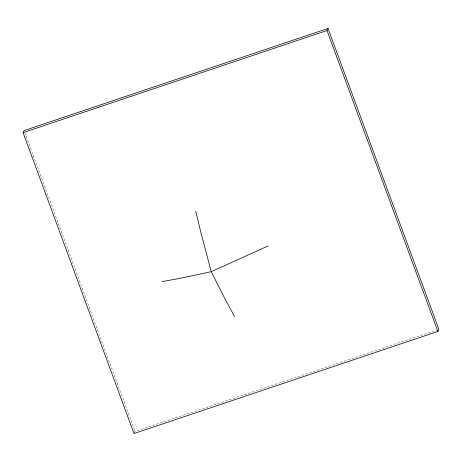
<?xml version="1.0" encoding="UTF-8"?>
<svg xmlns="http://www.w3.org/2000/svg" width="462" height="462" viewBox="0 0 462 462"><rect width="100%" height="100%" fill="white"/><g stroke="black" fill="none" stroke-linecap="round" stroke-linejoin="round"><path stroke-width="0.35" stroke-dasharray="2.31 1.73" d="M134.234 433.044L134.991 431.485L436.85 330.053M24.856 132.582L134.991 431.485"/><path stroke-width="0.69" d="M23.1 132.634L24.111 130.555L328.02 28.436L438.9 329.366L437.889 331.445L133.98 433.564L23.1 132.634L327.009 30.515L328.02 28.436M268.278 245.888L211.244 271.679L179.331 278.482L161.908 281.629M234.494 316.424L225.999 300.849L211.244 271.679L201.051 233.137L195.686 211.099M327.009 30.515L437.889 331.445"/></g></svg>
